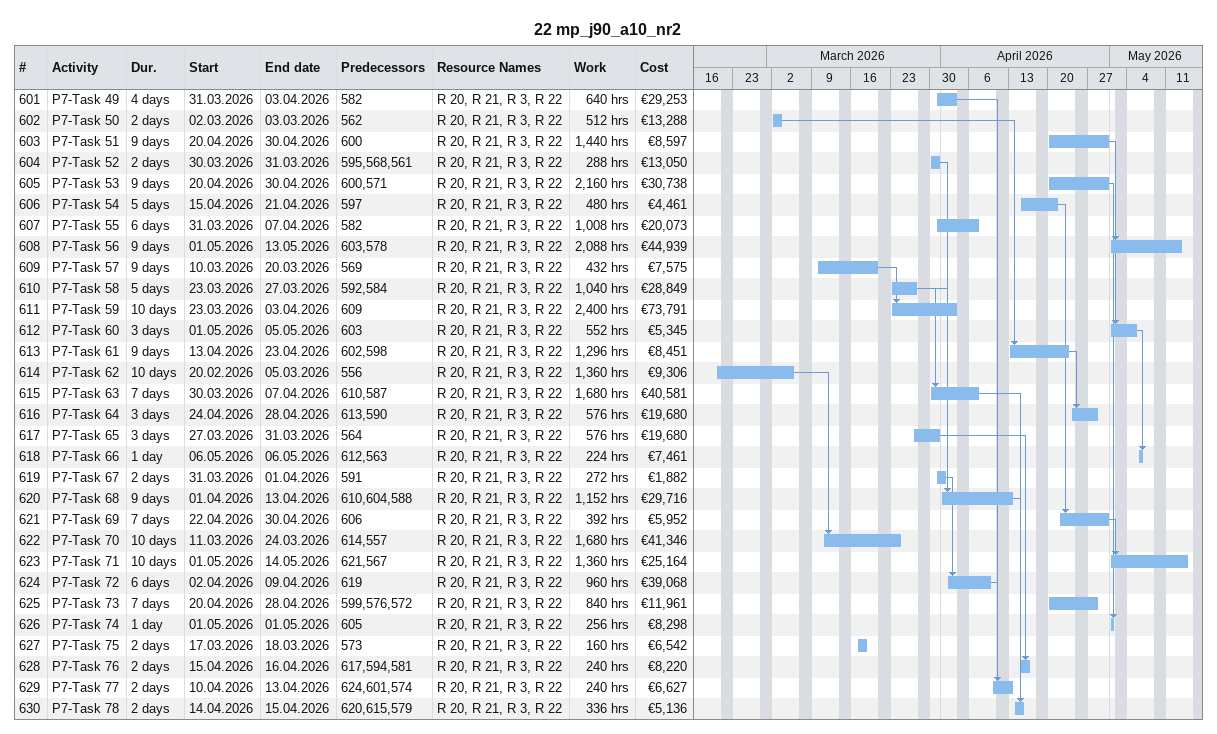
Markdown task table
22 mp_j90_a10_nr2

| ID | Task | Duration | Start | Finish | Predecessors | Resources | Work (h) | Cost (€) |
|---|---|---|---|---|---|---|---|---|
| 601 | P7-Task 49 | 4d | 2026-03-31 | 2026-04-03 | 582 | R 20, R 21, R 3, R 22 | 640 | 29253 |
| 602 | P7-Task 50 | 2d | 2026-03-02 | 2026-03-03 | 562 | R 20, R 21, R 3, R 22 | 512 | 13288 |
| 603 | P7-Task 51 | 9d | 2026-04-20 | 2026-04-30 | 600 | R 20, R 21, R 3, R 22 | 1440 | 8597 |
| 604 | P7-Task 52 | 2d | 2026-03-30 | 2026-03-31 | 595, 568, 561 | R 20, R 21, R 3, R 22 | 288 | 13050 |
| 605 | P7-Task 53 | 9d | 2026-04-20 | 2026-04-30 | 600, 571 | R 20, R 21, R 3, R 22 | 2160 | 30738 |
| 606 | P7-Task 54 | 5d | 2026-04-15 | 2026-04-21 | 597 | R 20, R 21, R 3, R 22 | 480 | 4461 |
| 607 | P7-Task 55 | 6d | 2026-03-31 | 2026-04-07 | 582 | R 20, R 21, R 3, R 22 | 1008 | 20073 |
| 608 | P7-Task 56 | 9d | 2026-05-01 | 2026-05-13 | 603, 578 | R 20, R 21, R 3, R 22 | 2088 | 44939 |
| 609 | P7-Task 57 | 9d | 2026-03-10 | 2026-03-20 | 569 | R 20, R 21, R 3, R 22 | 432 | 7575 |
| 610 | P7-Task 58 | 5d | 2026-03-23 | 2026-03-27 | 592, 584 | R 20, R 21, R 3, R 22 | 1040 | 28849 |
| 611 | P7-Task 59 | 10d | 2026-03-23 | 2026-04-03 | 609 | R 20, R 21, R 3, R 22 | 2400 | 73791 |
| 612 | P7-Task 60 | 3d | 2026-05-01 | 2026-05-05 | 603 | R 20, R 21, R 3, R 22 | 552 | 5345 |
| 613 | P7-Task 61 | 9d | 2026-04-13 | 2026-04-23 | 602, 598 | R 20, R 21, R 3, R 22 | 1296 | 8451 |
| 614 | P7-Task 62 | 10d | 2026-02-20 | 2026-03-05 | 556 | R 20, R 21, R 3, R 22 | 1360 | 9306 |
| 615 | P7-Task 63 | 7d | 2026-03-30 | 2026-04-07 | 610, 587 | R 20, R 21, R 3, R 22 | 1680 | 40581 |
| 616 | P7-Task 64 | 3d | 2026-04-24 | 2026-04-28 | 613, 590 | R 20, R 21, R 3, R 22 | 576 | 19680 |
| 617 | P7-Task 65 | 3d | 2026-03-27 | 2026-03-31 | 564 | R 20, R 21, R 3, R 22 | 576 | 19680 |
| 618 | P7-Task 66 | 1d | 2026-05-06 | 2026-05-06 | 612, 563 | R 20, R 21, R 3, R 22 | 224 | 7461 |
| 619 | P7-Task 67 | 2d | 2026-03-31 | 2026-04-01 | 591 | R 20, R 21, R 3, R 22 | 272 | 1882 |
| 620 | P7-Task 68 | 9d | 2026-04-01 | 2026-04-13 | 610, 604, 588 | R 20, R 21, R 3, R 22 | 1152 | 29716 |
| 621 | P7-Task 69 | 7d | 2026-04-22 | 2026-04-30 | 606 | R 20, R 21, R 3, R 22 | 392 | 5952 |
| 622 | P7-Task 70 | 10d | 2026-03-11 | 2026-03-24 | 614, 557 | R 20, R 21, R 3, R 22 | 1680 | 41346 |
| 623 | P7-Task 71 | 10d | 2026-05-01 | 2026-05-14 | 621, 567 | R 20, R 21, R 3, R 22 | 1360 | 25164 |
| 624 | P7-Task 72 | 6d | 2026-04-02 | 2026-04-09 | 619 | R 20, R 21, R 3, R 22 | 960 | 39068 |
| 625 | P7-Task 73 | 7d | 2026-04-20 | 2026-04-28 | 599, 576, 572 | R 20, R 21, R 3, R 22 | 840 | 11961 |
| 626 | P7-Task 74 | 1d | 2026-05-01 | 2026-05-01 | 605 | R 20, R 21, R 3, R 22 | 256 | 8298 |
| 627 | P7-Task 75 | 2d | 2026-03-17 | 2026-03-18 | 573 | R 20, R 21, R 3, R 22 | 160 | 6542 |
| 628 | P7-Task 76 | 2d | 2026-04-15 | 2026-04-16 | 617, 594, 581 | R 20, R 21, R 3, R 22 | 240 | 8220 |
| 629 | P7-Task 77 | 2d | 2026-04-10 | 2026-04-13 | 624, 601, 574 | R 20, R 21, R 3, R 22 | 240 | 6627 |
| 630 | P7-Task 78 | 2d | 2026-04-14 | 2026-04-15 | 620, 615, 579 | R 20, R 21, R 3, R 22 | 336 | 5136 |
